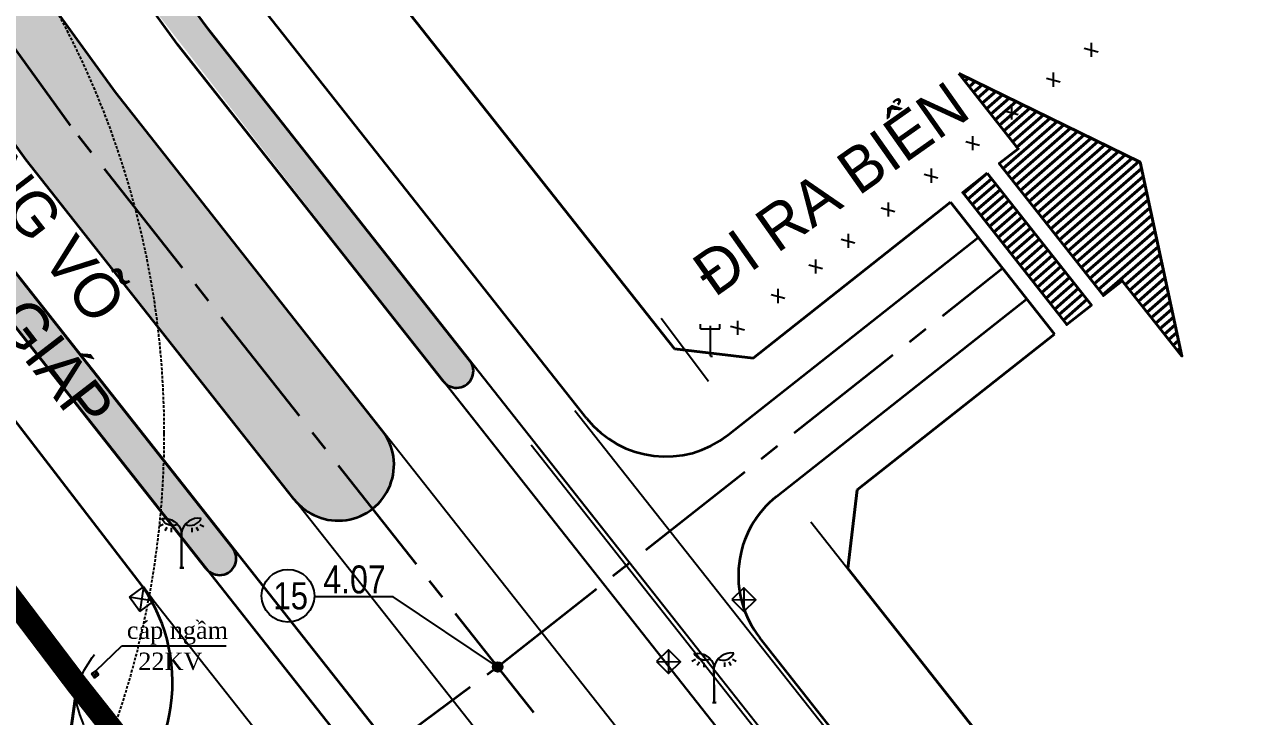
# Model space of a CAD drawing. Extents: x 22709 to 568895, y -41029 to 1932533.
# Drawn here: x 561025.1 to 561134.6, y 1930992.2 to 1931054 of the extents above; entities that cross this region are included whole.
import ezdxf

# ---------------------------------------------------------------- set-up
doc = ezdxf.new("R2010")
doc.units = ezdxf.units.MI
doc.header["$MEASUREMENT"] = 0
for name, pattern in [('BORDER2', [0.875, 0.25, -0.125, 0.25, -0.125, 0, -0.125]), ('CENTER2', [1.125, 0.75, -0.125, 0.125, -0.125]), ('CONTINOUS', [0]), ('DASHED2', [0.375, 0.25, -0.125])]:
    doc.linetypes.add(name, pattern=pattern)
for name, color, linetype in [('1-cotTK', 8, 'CONTINUOUS'), ('1-RANH GIOI QH DX', 8, 'BORDER2'), ('1-toado', 8, 'CONTINUOUS'), ('cay1', 8, 'CONTINUOUS'), ('DIA VAT', 8, 'CONTINOUS'), ('DIA VAT 500', 8, 'CONTINUOUS'), ('DIA VAT.MOI', 8, 'CONTINUOUS'), ('DM CON', 8, 'CONTINUOUS'), ('DUONG DAT.MOI', 8, 'CONTINUOUS'), ('GPC', 8, 'CONTINUOUS'), ('hoga', 8, 'CONTINUOUS'), ('lang mo', 8, 'CONTINUOUS'), ('LE DUONG', 8, 'CONTINUOUS'), ('LE DUONG.QH', 8, 'CONTINUOUS'), ('LE.HTRANG', 8, 'CONTINUOUS'), ('Phan cach.QH', 8, 'CONTINUOUS'), ('tuongxay', 8, 'FENCELINE2')]:
    doc.layers.add(name, color=color, linetype=linetype)
for name, color, linetype, lineweight in [('10-TIM', 8, 'CENTER2', 35), ('170170170-MUI TEN', 8, 'CONTINOUS', 20), ('4-LE TRONG', 8, 'CONTINUOUS', 40), ('7-LE NGOAI', 8, 'CONTINUOUS', 35), ('7-TEXT', 8, 'CONTINUOUS', 0), ('84- CX DAI PHAN CACH', 8, 'CONTINUOUS', 50), ('D-S-DÂY ĐIỆN 1.5', 200, 'DASHED2', 40), ('hlengoai', 8, 'CONTINUOUS', 0)]:
    doc.layers.add(name, color=color, linetype=linetype, lineweight=lineweight)
doc.styles.add('HELV', font='VHHELS.TTF')
doc.styles.add('HHH', font='VNTIMEI.TTF', dxfattribs={"height": 0.5})
doc.styles.add('K1', font='VHARIALN.TTF', dxfattribs={"height": 250})
doc.styles.get("Standard").update_dxf_attribs({"font": 'vntimeh.shx'})
doc.linetypes.add('FENCELINE2', pattern='A,0.25,-0.1,[132,ltypeshp.shx,S=0.1,R=0,X=-0.1,Y=0],-0.1,1', length=1.45)
doc.dimstyles.get("Standard").update_dxf_attribs({"dimtxt": 0.18, "dimasz": 0.18, "dimexe": 0.18, "dimexo": 0.0625, "dimgap": 0.09, "dimtad": 0, "dimtih": 1, "dimtoh": 1, "dimdec": 4, "dimzin": 0, "dimdsep": 46, "dimtxsty": 'Standard', "dimcen": 0.09, "dimadec": 0, "dimazin": 0, "dimtfac": 1, "dimtdec": 4, "dimtofl": 0, "dimtmove": 0, "dimatfit": 3, "dimfxl": 1, "dimtolj": 1, "dimtzin": 0, "dimarcsym": 0})
pattern_1 = [(37.5, (561075.49294, 1927460.0977), (-0.018898007, 0.57804713), [0, -0.456, 0, -0.51, 0, -0.4875]), (7.5, (561075.49294, 1927460.0977), (0.53093301, 0.84664382), [0, -0.246, 0, -0.411, 0, -0.1575]), (327.5, (561075.12394, 1927460.0977), (0.93424256, 0.001697716), [0, -0.15, 0, -0.54, 0, -0.705]), (317.5, (561075.12394, 1927460.0977), (0.90183798, 0.26330267), [0, -0.075, 0, -0.354, 0, -0.405])]
pattern_2 = [(45, (0, 0), (-0.44194173824, 0.44194173824), [])]

# ---------------------------------------------------------------- blocks, each defined once
blk = doc.blocks.new('hgd')
at = {"layer": 'hoga'}
for p, q in [((568281.14, 1931129.13, 2.68), (568281.51, 1931129.4, 2.68)), ((568281.79, 1931129.02, 3.6), (568281.14, 1931129.13, 3.6)), ((568281.42, 1931128.74, 3.6), (568281.14, 1931129.13, 2.68)), ((568281.51, 1931129.4, 2.68), (568281.42, 1931128.74, 3.6)), ((568281.42, 1931128.74, 3.6), (568281.79, 1931129.02, 3.6)), ((568281.79, 1931129.02, 3.6), (568281.51, 1931129.4, 2.68))]:
    blk.add_line(p, q, dxfattribs=at)
blk = doc.blocks.new('MUI TEN')
at = {"layer": '170170170-MUI TEN', "lineweight": 40}
h = blk.add_hatch(dxfattribs=at)
h.set_pattern_fill('ANSI31', color=256, scale=5, style=0)
h.set_pattern_definition(pattern_2)
h.paths.add_polyline_path([(563143.47, 1934865.75), (563145.06, 1934867.19), (563150.83, 1934860.84), (563145.91, 1934877.86), (563129.2, 1934884.66), (563134.97, 1934878.31), (563133.38, 1934876.87)])
h = blk.add_hatch(dxfattribs=at)
h.set_pattern_fill('ANSI31', color=256, scale=5, style=0)
h.set_pattern_definition(pattern_2)
h.paths.add_polyline_path([(563130.29, 1934874.07), (563132.35, 1934875.94), (563142.44, 1934864.82), (563140.38, 1934862.95)])
at = {"layer": '4-LE TRONG'}
blk.add_line((563129.27, 1934873.12), (563139.35, 1934862.01), dxfattribs=at)
at = {"layer": '4-LE TRONG', "flags": 128}
for points in [[(563129.2, 1934884.66), (563145.92, 1934877.86), (563150.83, 1934860.84), (563145.06, 1934867.19), (563143.47, 1934865.75), (563133.37, 1934876.88), (563134.97, 1934878.31), (563129.2, 1934884.66)], [(563132.35, 1934875.95), (563130.3, 1934874.06), (563140.38, 1934862.94), (563142.45, 1934864.82), (563132.35, 1934875.95)]]:
    blk.add_lwpolyline(points, dxfattribs=at)
blk = doc.blocks.new('cvnfgj')
at = {"layer": '1-cotTK', "lineweight": -3}
h = blk.add_hatch(dxfattribs=at)
h.set_pattern_fill('ANSI31', scale=0.1, style=0)
h.set_pattern_definition([(45, (561075.492941, 1927460.097698), (-0.008838834765, 0.008838834765), [])])
edge = h.paths.add_edge_path()
edge.add_arc((568402.56, 1930175.79), 0.43, 0, 360)
at = {"layer": '1-cotTK', "color": 7, "lineweight": -3}
blk.add_circle((568402.56, 1930175.79, -28.47), 0.43, dxfattribs=at)
blk = doc.blocks.new('tmb')
at = {"layer": '84- CX DAI PHAN CACH', "lineweight": -3}
h = blk.add_hatch(dxfattribs=at)
h.set_pattern_fill('AR-SAND', color=256, scale=0.3, style=0)
h.set_pattern_definition(pattern_1)
edge = h.paths.add_edge_path()
edge.add_line((568420.688, 1931011.449), (568397.452, 1931040.883))
edge.add_line((568397.452, 1931040.883), (568343.298, 1931115.673))
edge.add_line((568343.298, 1931115.673), (568285.496, 1931195.504))
edge.add_arc((568284.283, 1931194.621), 1.5, 36.0452, 211.29332)
edge.add_line((568283.001, 1931193.842), (568304.39, 1931164.293))
edge.add_line((568304.39, 1931164.293), (568338.794, 1931116.764))
edge.add_line((568338.794, 1931116.764), (568378.242, 1931062.265))
edge.add_line((568378.242, 1931062.265), (568389.961, 1931046.076))
edge.add_line((568389.961, 1931046.076), (568418.339, 1931009.595))
edge.add_arc((568419.514, 1931010.522), 1.496, 218.28906, 398.28906)
h = blk.add_hatch(dxfattribs=at)
h.set_pattern_fill('AR-SAND', color=256, scale=0.3, style=0)
h.set_pattern_definition(pattern_1)
edge = h.paths.add_edge_path()
edge.add_line((568404.994, 1930999.059), (568381.02, 1931029.43))
edge.add_line((568381.02, 1931029.43), (568318.89, 1931115.263))
edge.add_line((568318.89, 1931115.263), (568269.365, 1931183.682))
edge.add_arc((568273.352, 1931186.699), 5, 36.0381, 217.12034, ccw=False)
edge.add_line((568277.395, 1931189.641), (568336.608, 1931107.833))
edge.add_line((568336.608, 1931107.833), (568388.967, 1931035.495))
edge.add_line((568388.967, 1931035.495), (568412.84, 1931005.254))
edge.add_arc((568408.917, 1931002.157), 4.998, -141.71094, 38.28906, ccw=False)
h = blk.add_hatch(dxfattribs=at)
h.set_pattern_fill('AR-SAND', color=256, scale=0.3, style=0)
h.set_pattern_definition(pattern_1)
h.paths.add_polyline_path([(568261.067, 1931178.127, -1.0000001), (568263.497, 1931179.886), (568375.997, 1931024.476), (568399.497, 1930994.72, -1.0000109), (568397.143, 1930992.861), (568373.601, 1931022.669)])
at = {"layer": '1-cotTK', "lineweight": -3, "ltscale": 15, "flags": 128}
blk.add_lwpolyline([(568423.17, 1930984.09), (568413.838, 1930990.356), (568406.796, 1930990.356)], dxfattribs=at)
at = {"layer": '1-RANH GIOI QH DX', "linetype": 'DASHED2', "ltscale": 30, "const_width": 2}
blk.add_lwpolyline([(568411.678, 1930949.543), (568385.601, 1930982.494), (568352.821, 1931025.773), (568320.86, 1931069.918), (568234.454, 1931189.276), (567924.026, 1930964.64), (568247.697, 1930518.199), (568559.192, 1930762.669), (568544.947, 1930780.727), (568483.932, 1930858.072), (568469.374, 1930876.529)], close=True, dxfattribs=at)
at = {"layer": '1-toado'}
blk.add_circle((568404.441, 1930990.445), 2.357, dxfattribs=at)
at = {"layer": '10-TIM', "ltscale": 15, "extrusion": (0.010195, 0.003673, 0.999941)}
for p, q in [((568385.01, 1931032.452), (568233.834, 1931241.299)), ((568614.597, 1930741.601), (568385.006, 1931032.449)), ((568423.17, 1930984.103), (568468.293, 1931019.717))]:
    blk.add_line(p, q, dxfattribs=at)
at = {"layer": '10-TIM', "ltscale": 15, "flags": 128}
blk.add_lwpolyline([(568031.247, 1930695.391), (568423.17, 1930984.09)], dxfattribs=at)
at = {"layer": '4-LE TRONG', "extrusion": (0.010195, 0.003673, 0.999941)}
for p, q in [((568438.973, 1931012.5), (568408.027, 1931051.702)), ((568445.995, 1931011.673), (568463.646, 1931025.604)), ((568455.289, 1930999.899), (568472.939, 1931013.83)), ((568445.995, 1931011.673), (568438.973, 1931012.5)), ((568455.289, 1930999.899), (568454.463, 1930992.877)), ((568495.746, 1930940.578), (568454.463, 1930992.877))]:
    blk.add_line(p, q, dxfattribs=at)
at = {"layer": '4-LE TRONG', "ltscale": 0.5, "extrusion": (0.010195, 0.003673, 0.999941)}
blk.add_line((568385.601, 1930982.494), (568361.275, 1931014.095), dxfattribs=at)
at = {"layer": '4-LE TRONG', "ltscale": 0.5}
blk.add_line((568385.601, 1930982.494), (568384.625, 1930975.567), dxfattribs=at)
at = {"layer": '7-LE NGOAI', "extrusion": (0.010195, 0.003673, 0.999941)}
for p, q in [((568394.586, 1931039.686), (568283.001, 1931193.842)), ((568389.016, 1931035.433), (568277.279, 1931189.795)), ((568381.02, 1931029.43), (568269.226, 1931183.874)), ((568431.124, 1931006.303), (568400.964, 1931044.508)), ((568420.688, 1931011.449), (568397.452, 1931040.883)), ((568418.339, 1931009.595), (568394.586, 1931039.686)), ((568412.84, 1931005.254), (568389.016, 1931035.433)), ((568404.994, 1930999.059), (568381.02, 1931029.43)), ((568399.497, 1930994.72), (568375.997, 1931024.476)), ((568397.143, 1930992.861), (568373.601, 1931022.669)), ((568443.763, 1931004.815), (568466.124, 1931022.464)), ((568448.103, 1930999.323), (568470.461, 1931016.969)), ((568455.289, 1930999.899), (568472.939, 1931013.83)), ((568486.045, 1930936.734), (568446.615, 1930986.681))]:
    blk.add_line(p, q, dxfattribs=at)
at = {"layer": '7-LE NGOAI'}
blk.add_line((568397.452, 1931040.883), (568289.144, 1931190.463), dxfattribs=at)
at = {"layer": '7-LE NGOAI', "ltscale": 0.5, "extrusion": (0.010195, 0.003673, 0.999941)}
blk.add_line((568391.019, 1930991.849), (568369.2, 1931020.194), dxfattribs=at)
at = {"layer": '7-LE NGOAI'}
for centre, radius, start, end in [((568419.514, 1931010.522), 1.496, 218.28906, 38.28906), ((568408.917, 1931002.157), 4.998, 218.28906, 38.28906), ((568398.32, 1930993.79), 1.5, 218.30031, 38.30031)]:
    blk.add_arc(centre, radius, start, end, dxfattribs=at)
at = {"layer": '7-LE NGOAI', "extrusion": (0.010195, 0.003673, 0.999941)}
for centre, start, end in [((568408.645, 1930977.567, 12888.078), 218.28901, 308.28096), ((568424.134, 1930957.944, 12888.164), 128.28096, 218.28901)]:
    blk.add_arc(centre, 9, start, end, dxfattribs=at)
at = {"layer": '7-LE NGOAI', "ltscale": 0.5}
blk.add_arc((568379.133, 1930982.7), 15, 306.37556, 37.58841, dxfattribs=at)
at = {"layer": 'cay1', "extrusion": (0.010195, 0.003673, 0.999941)}
for p, q in [((568431.117, 1931006.31, -3.485), (568400.956, 1931044.514, -3.318)), ((568486.039, 1930936.742, -3.789), (568446.607, 1930986.688, -3.571))]:
    blk.add_line(p, q, dxfattribs=at)
for centre, start, end in [((568408.674, 1930977.584, 12884.809), 218.29001, 308.28196), ((568424.165, 1930957.962, 12884.809), 128.28196, 218.29001)]:
    blk.add_arc(centre, 9, start, end, dxfattribs=at)
at = {"layer": 'DIA VAT 500', "linetype": 'Continuous'}
for p, q in [((568441.314, 1931014.287), (568441.314, 1931014.714)), ((568441.314, 1931014.287), (568443.02, 1931014.287)), ((568442.189, 1931011.843), (568442.189, 1931014.559)), ((568443.02, 1931014.287), (568443.02, 1931014.714)), ((568442.189, 1931011.843), (568442.377, 1931011.843))]:
    blk.add_line(p, q, dxfattribs=at)
at = {"layer": 'DIA VAT.MOI'}
for p, q in [((568475.593, 1931039.364), (568476.825, 1931039.036)), ((568476.242, 1931038.589), (568476.242, 1931039.852)), ((568472.206, 1931036.703), (568473.437, 1931036.374)), ((568472.854, 1931035.927), (568472.854, 1931037.19)), ((568468.466, 1931033.764), (568469.697, 1931033.436)), ((568469.114, 1931032.989), (568469.114, 1931034.251)), ((568465.647, 1931030.265), (568465.647, 1931031.527)), ((568464.999, 1931031.04), (568466.231, 1931030.712)), ((568461.287, 1931028.124), (568462.519, 1931027.795)), ((568461.936, 1931027.348), (568461.936, 1931028.611)), ((568457.445, 1931025.105), (568458.677, 1931024.777)), ((568458.094, 1931024.33), (568458.094, 1931025.592)), ((568454.521, 1931021.523), (568454.521, 1931022.785)), ((568453.873, 1931022.298), (568455.104, 1931021.97)), ((568451.617, 1931019.24), (568451.617, 1931020.503)), ((568450.968, 1931020.016), (568452.2, 1931019.687)), ((568447.602, 1931017.371), (568448.834, 1931017.042)), ((568448.25, 1931016.595), (568448.25, 1931017.858)), ((568444.641, 1931013.759), (568444.641, 1931015.022)), ((568443.992, 1931014.534), (568445.224, 1931014.206)), ((568445.181, 1930991.164), (568445.157, 1930989.042)), ((568444.108, 1930990.115), (568446.23, 1930990.091)), ((568438.452, 1930985.614), (568438.428, 1930983.492)), ((568437.379, 1930984.565), (568439.501, 1930984.541))]:
    blk.add_line(p, q, dxfattribs=at)
at = {"layer": 'DIA VAT.MOI', "linetype": 'Continuous'}
for p, q in [((568393.277, 1930996.8), (568392.939, 1930996.621)), ((568393.619, 1930996.558), (568393.423, 1930996.252)), ((568393.994, 1930996.503), (568394.01, 1930996.117)), ((568394.947, 1930992.933), (568394.913, 1930996.15)), ((568394.956, 1930992.933), (568394.922, 1930996.15)), ((568394.933, 1930992.933), (568394.933, 1930996.15)), ((568394.941, 1930992.933), (568394.941, 1930996.15)), ((568395.857, 1930996.513), (568395.845, 1930996.127)), ((568396.231, 1930996.572), (568396.43, 1930996.267)), ((568396.571, 1930996.817), (568396.91, 1930996.642)), ((568395.12, 1930992.935), (568394.769, 1930992.931)), ((568394.769, 1930992.933), (568395.12, 1930992.933)), ((568440.867, 1930984.76), (568440.529, 1930984.581)), ((568441.209, 1930984.518), (568441.013, 1930984.212)), ((568441.584, 1930984.463), (568441.6, 1930984.077)), ((568442.537, 1930980.893), (568442.503, 1930984.11)), ((568442.546, 1930980.893), (568442.512, 1930984.11)), ((568442.523, 1930980.893), (568442.523, 1930984.11)), ((568442.531, 1930980.893), (568442.531, 1930984.11)), ((568443.447, 1930984.473), (568443.435, 1930984.087)), ((568443.821, 1930984.532), (568444.02, 1930984.227)), ((568444.161, 1930984.777), (568444.5, 1930984.602)), ((568442.71, 1930980.895), (568442.359, 1930980.891)), ((568442.359, 1930980.893), (568442.71, 1930980.893))]:
    blk.add_line(p, q, dxfattribs=at)
at = {"layer": 'DIA VAT.MOI'}
for points in [[(568444.108, 1930990.115), (568445.157, 1930989.042), (568446.23, 1930990.091), (568445.181, 1930991.164)], [(568437.379, 1930984.565), (568438.428, 1930983.492), (568439.501, 1930984.541), (568438.452, 1930985.614)]]:
    blk.add_lwpolyline(points, close=True, dxfattribs=at)
at = {"layer": 'DIA VAT.MOI', "linetype": 'Continuous', "extrusion": (0, 0, -1)}
for centre, major_axis, ratio, start_param, end_param in [((568393.404, 1930995.801), (-1.559, -0.017), 0.999999, 1.4206925, 2.9321477), ((568394.116, 1930997.775), (-1.056, -0.011), 0.999995, 4.2690581, 5.869525), ((568440.994, 1930983.761), (-1.559, -0.017), 0.999999, 1.4206925, 2.9321477), ((568441.706, 1930985.735), (-1.056, -0.011), 0.999995, 4.2690581, 5.869525)]:
    blk.add_ellipse(centre, major_axis=major_axis, ratio=ratio, start_param=start_param, end_param=end_param, dxfattribs=at)
at = {"layer": 'DIA VAT.MOI', "linetype": 'Continuous'}
for centre, major_axis, ratio, start_param, end_param in [((568396.454, 1930995.818), (1.559, 0), 0.999999, 1.4206925, 2.9321477), ((568395.721, 1930997.784), (1.056, 0), 0.999995, 4.2690581, 5.869525), ((568444.044, 1930983.778), (1.559, 0), 0.999999, 1.4206925, 2.9321477), ((568443.311, 1930985.744), (1.056, 0), 0.999995, 4.2690581, 5.869525)]:
    blk.add_ellipse(centre, major_axis=major_axis, ratio=ratio, start_param=start_param, end_param=end_param, dxfattribs=at)
at = {"layer": 'DM CON', "elevation": 3.5}
blk.add_lwpolyline([(568386.211, 1930978.925), (568385.828, 1930979.844), (568385.587, 1930980.765), (568385.545, 1930981.718), (568385.757, 1930982.729), (568386.233, 1930983.803), (568386.955, 1930984.942), (568387.141, 1930985.199)], dxfattribs=at)
at = {"layer": 'DUONG DAT.MOI'}
blk.add_line((568506.964, 1930926.183), (568451.158, 1930997.013), dxfattribs=at)
at = {"layer": 'GPC'}
for p, q in [((568595.657, 1930789.872), (568397.001, 1931041.5)), ((568593.302, 1930788.014), (568394.608, 1931039.69)), ((568574.465, 1930773.142), (568375.461, 1931025.212)), ((568572.111, 1930771.283), (568373.067, 1931023.402))]:
    blk.add_line(p, q, dxfattribs=at)
at = {"layer": 'hlengoai', "linetype": 'Continuous', "extrusion": (0.010195, 0.003673, 0.999941)}
for p, q in [((568595.614, 1930789.872, -4.367), (568396.967, 1931041.492, -3.266)), ((568593.265, 1930788.001, -4.336), (568394.578, 1931039.691, -3.235)), ((568587.768, 1930783.668, -4.264), (568389.009, 1931035.438, -3.162)), ((568579.921, 1930777.465, -4.161), (568381.013, 1931029.435, -3.059)), ((568574.43, 1930773.129, -4.089), (568375.421, 1931025.202, -2.986)), ((568572.076, 1930771.27, -4.059), (568373.027, 1931023.392, -2.955))]:
    blk.add_line(p, q, dxfattribs=at)
at = {"layer": 'hoga'}
for p, q in [((568390.272, 1930990.318, 1.493), (568391.519, 1930991.23, 1.493)), ((568391.519, 1930991.23, 1.493), (568391.207, 1930989.038, 4.585)), ((568392.455, 1930989.95, 4.585), (568391.519, 1930991.23, 1.493)), ((568392.455, 1930989.95, 4.585), (568390.272, 1930990.318, 4.585)), ((568391.207, 1930989.038, 4.585), (568390.272, 1930990.318, 1.493)), ((568391.207, 1930989.038, 4.585), (568392.455, 1930989.95, 4.585))]:
    blk.add_line(p, q, dxfattribs=at)
at = {"layer": 'LE DUONG', "extrusion": (0.010195, 0.003673, 0.999941)}
blk.add_line((568392.009, 1930990.563, 3.141), (568369.289, 1931020.078, -2.79), dxfattribs=at)
at = {"layer": 'LE DUONG'}
blk.add_line((568392.009, 1930990.563, 3.141), (568476.94, 1930883.083, 3.141), dxfattribs=at)
at = {"layer": 'LE DUONG.QH', "extrusion": (0.010195, 0.003673, 0.999941)}
for p, q in [((568438.965, 1931012.506, -3.588), (568408.019, 1931051.708, -3.416)), ((568408.019, 1931051.708, -3.416), (568438.966, 1931012.506, -3.588)), ((568445.987, 1931011.679, -3.656), (568438.965, 1931012.506, -3.588)), ((568455.281, 1930999.906, -3.708), (568454.455, 1930992.884, -3.673)), ((568495.739, 1930940.586, -3.902), (568454.455, 1930992.884, -3.673))]:
    blk.add_line(p, q, dxfattribs=at)
at = {"layer": 'LE.HTRANG'}
for p, q in [((568498.8, 1930919.911), (568430.065, 1931006.981)), ((568494.901, 1930916.833), (568426.166, 1931003.903))]:
    blk.add_line(p, q, dxfattribs=at)
at = {"layer": 'Phan cach.QH', "linetype": 'Continuous'}
for p, q in [((568396.992, 1931041.464), (568290.227, 1931188.957)), ((568394.603, 1931039.663), (568287.719, 1931187.317)), ((568389.033, 1931035.41), (568283.218, 1931181.584)), ((568381.036, 1931029.406), (568275.121, 1931175.723)), ((568595.641, 1930789.842), (568396.992, 1931041.464)), ((568593.292, 1930787.971), (568394.603, 1931039.663)), ((568587.794, 1930783.639), (568389.033, 1931035.41)), ((568579.947, 1930777.436), (568381.036, 1931029.406)), ((568574.455, 1930773.1), (568375.444, 1931025.173)), ((568572.101, 1930771.241), (568373.05, 1931023.363))]:
    blk.add_line(p, q, dxfattribs=at)
at = {"layer": 'Phan cach.QH', "linetype": 'Continuous', "extrusion": (0.010195, 0.003673, 0.999941)}
for p, q in [((568587.778, 1930783.658, -4.264), (568389.019, 1931035.428, -3.162)), ((568579.931, 1930777.454, -4.161), (568381.023, 1931029.424, -3.059))]:
    blk.add_line(p, q, dxfattribs=at)
at = {"layer": 'tuongxay'}
blk.add_line((568437.791, 1931015.243), (568442.021, 1931009.613), dxfattribs=at)
at = {"layer": '1-cotTK', "lineweight": -3}
blk.add_blockref('cvnfgj', (20.615, 808.301, 28.474), dxfattribs=at)
at = {"layer": '170170170-MUI TEN', "ltscale": 20, "xscale": 0.9999941950059213, "yscale": 0.9999941950059213, "zscale": 0.9999941950059213, "rotation": 356.0553328005175}
blk.add_blockref('MUI TEN', (-126433.343, 39486.654), dxfattribs=at)
at = {"layer": 'DIA VAT'}
blk.add_blockref('hgd', (105.747, -145.655, 0.049), dxfattribs=at)
at = {"layer": '1-cotTK', "style": 'K1'}
blk.add_text('4.07', height=2.5008, dxfattribs=at).set_placement((568407.597, 1930990.654, 28.474))
at = {"layer": '1-toado', "style": 'K1'}
blk.add_text('15', height=2.4307, dxfattribs=at).set_placement((568403.134, 1930989.225, 27.677))
at = {"layer": '7-TEXT', "char_height": 4, "attachment_point": 1, "style": 'HELV'}
for s, insert, width, rotation in [('®\xadêng vâ nguyªn gi¸p', (568371.747, 1931040.842), 51.80522, 307.60116), ('§I ra biÓn', (568440.244, 1931020.321), 35.35075, 35.1839)]:
    blk.add_mtext(s, dxfattribs=dict(at, insert=insert, width=width, rotation=rotation))
at = {"layer": 'lang mo', "style": 'HHH'}
for s, p in [('c¸p ngÇm', (568390.041, 1930986.589, 6.282)), ('22KV', (568391.066, 1930983.813, 6.282))]:
    blk.add_text(s, height=1.5521, dxfattribs=at).set_placement(p)
at = {"layer": 'DIA VAT'}
blk.add_leader([(568387.258, 1930983.747, 3.19), (568389.592, 1930985.977, 3.19), (568398.904, 1930985.977, 3.19)], dimstyle='STANDARD', override={"dimgap": 0.09, "dimtad": 0, "dimfxl": 0.18, "dimtfill": 1, "dimarcsym": 1}, dxfattribs=at)

msp = doc.modelspace()

# ---------------------------------------------------------------- block references
at = {"layer": 'D-S-DÂY ĐIỆN 1.5', "lineweight": -3}
msp.add_blockref('tmb', (-7355.76, 12.5), dxfattribs=at)

# ---------------------------------------------------------------- next in the draw order: linework, layer by layer
msp.add_circle((560958.6, 1931017.43), 79, dxfattribs=at)

doc.saveas('drawing.dxf')
